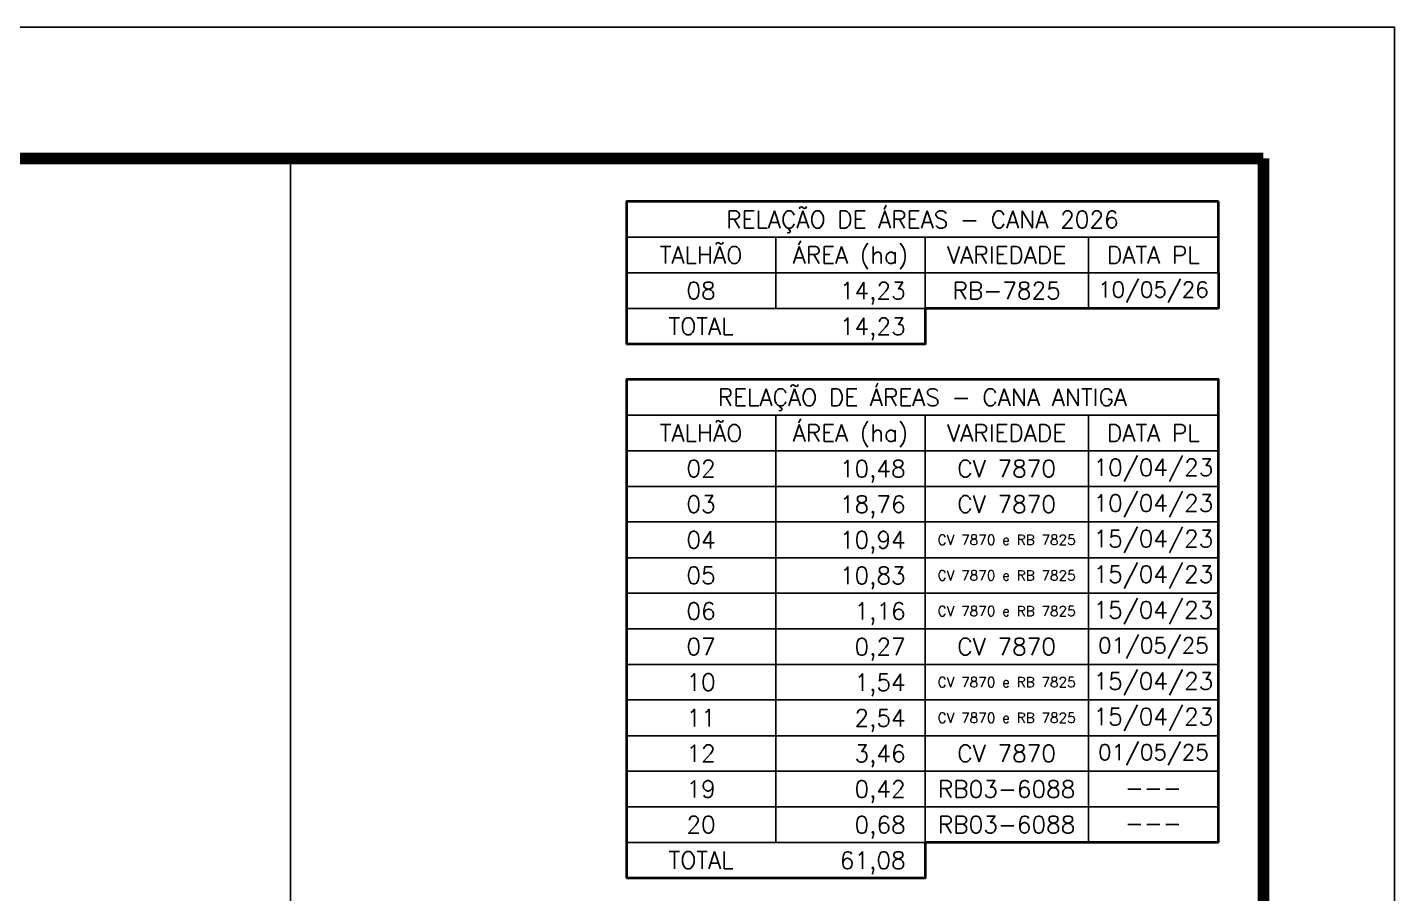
# Model space of a CAD drawing. Extents: x 758742 to 760842, y 7818487 to 7821457.
# Drawn here: x 759799 to 760842, y 7820796 to 7821457 of the extents above; entities that cross this region are included whole.
import ezdxf
from ezdxf.enums import TextEntityAlignment as Align

# ---------------------------------------------------------------- set-up
doc = ezdxf.new("R2010")
doc.units = 0
doc.header["$MEASUREMENT"] = 0
doc.linetypes.add('LIN0', pattern=[0])
for name, color, linetype in [('MALHA', 8, 'Continuous'), ('MARGEM', 5, 'Continuous'), ('QUADRO_DE_AREAS_CANA_2023', 7, 'Continuous'), ('QUADRO_DE_AREAS_CANA_ANTIGA', 7, 'Continuous')]:
    doc.layers.add(name, color=color, linetype=linetype)
doc.styles.add('Simplex', font='simplex.shx')

msp = doc.modelspace()

# ---------------------------------------------------------------- linework, layer by layer
at = {"layer": 'MALHA', "linetype": 'ByBlock'}
msp.add_lwpolyline([(760000, 7820370.4), (760000, 7820700), (760000, 7821356.6)], dxfattribs=at)
at = {"layer": 'MARGEM', "color": 174, "linetype": 'LIN0', "flags": 128}
msp.add_lwpolyline([(760841.7, 7818486.6), (760841.7, 7821456.6), (758741.7, 7821456.6), (758741.7, 7818486.6)], close=True, dxfattribs=at)
at = {"layer": 'MARGEM', "color": 174, "linetype": 'LIN0', "const_width": 9.09}
for points in [[(760000, 7821356.6), (759000, 7821356.6)], [(760741.7, 7821356.6), (760000, 7821356.6)], [(760741.7, 7820700), (760741.7, 7821356.6)]]:
    msp.add_lwpolyline(points, dxfattribs=at)
at = {"layer": 'QUADRO_DE_AREAS_CANA_2023', "color": 174, "linetype": 'ByBlock', "lineweight": 40}
for points in [[(760707.3, 7821323.7), (760256, 7821323.7), (760256, 7821215.1)], [(760707.3, 7821296.6), (760707.3, 7821323.7)], [(760707.3, 7821269.4), (760707.3, 7821296.6)], [(760707.3, 7821269.4), (760707.3, 7821242.3)], [(760707.3, 7820835.2), (760707.3, 7821188.1), (760256, 7821188.1), (760256, 7820808.1)]]:
    msp.add_lwpolyline(points, dxfattribs=at)
at = {"layer": 'QUADRO_DE_AREAS_CANA_2023', "linetype": 'Continuous'}
for points in [[(760369.8, 7821296.6), (760256, 7821296.6)], [(760483.7, 7821296.6), (760369.8, 7821296.6)], [(760369.8, 7821296.6), (760369.8, 7821242.3)], [(760608.2, 7821296.6), (760483.7, 7821296.6)], [(760483.7, 7821296.6), (760483.7, 7821242.3)], [(760608.2, 7821296.6), (760608.2, 7821269.4)], [(760707.3, 7821296.6), (760608.2, 7821296.6)], [(760369.8, 7821269.4), (760256, 7821269.4)], [(760483.7, 7821269.4), (760369.8, 7821269.4)], [(760608.2, 7821269.4), (760483.7, 7821269.4)], [(760707.3, 7821269.4), (760608.2, 7821269.4)], [(760608.2, 7821269.4), (760608.2, 7821242.3)], [(760483.7, 7821242.3), (760256, 7821242.3)], [(760707.3, 7821160.9), (760256, 7821160.9)], [(760369.8, 7821160.9), (760369.8, 7820835.2)], [(760483.7, 7821160.9), (760483.7, 7820835.2)], [(760608.2, 7821160.9), (760608.2, 7820835.2)], [(760707.3, 7821133.8), (760256, 7821133.8)], [(760707.3, 7821106.6), (760256, 7821106.6)], [(760707.3, 7821079.5), (760256, 7821079.5)], [(760707.3, 7821052.3), (760256, 7821052.3)], [(760707.3, 7821025.2), (760256, 7821025.2)], [(760707.3, 7820998.1), (760256, 7820998.1)], [(760707.3, 7820970.9), (760256, 7820970.9)], [(760707.3, 7820943.8), (760256, 7820943.8)]]:
    msp.add_lwpolyline(points, dxfattribs=at)
at = {"layer": 'QUADRO_DE_AREAS_CANA_ANTIGA', "color": 174, "linetype": 'ByBlock', "lineweight": 40}
for points in [[(760483.7, 7821242.3), (760483.7, 7821215.1), (760256, 7821215.1)], [(760707.3, 7821242.3), (760483.7, 7821242.3)], [(760483.7, 7820835.2), (760483.7, 7820808.1), (760256, 7820808.1)], [(760707.3, 7820835.2), (760483.7, 7820835.2)]]:
    msp.add_lwpolyline(points, dxfattribs=at)
at = {"layer": 'QUADRO_DE_AREAS_CANA_ANTIGA', "linetype": 'Continuous'}
for points in [[(760707.3, 7820943.8), (760256, 7820943.8)], [(760707.3, 7820916.6), (760256, 7820916.6)], [(760707.3, 7820889.5), (760256, 7820889.5)], [(760707.3, 7820862.4), (760256, 7820862.4)], [(760483.7, 7820835.2), (760256, 7820835.2)]]:
    msp.add_lwpolyline(points, dxfattribs=at)

# ---------------------------------------------------------------- texts
at = {"layer": 'QUADRO_DE_AREAS_CANA_2023', "linetype": 'Continuous', "style": 'Simplex'}
for s, height, p in [('RELAÇÃO DE ÁREAS - CANA 2026', 13, (760481.7, 7821310.1)), ('TALHÃO', 13, (760312.9, 7821283)), ('ÁREA (ha)', 13, (760426.8, 7821283)), ('VARIEDADE', 13, (760545.9, 7821283)), ('DATA PL', 13, (760657.8, 7821283)), ('RELAÇÃO DE ÁREAS - CANA ANTIGA', 13, (760481.7, 7821174.5)), ('TALHÃO', 13, (760312.9, 7821147.3)), ('ÁREA (ha)', 13, (760426.8, 7821147.3)), ('VARIEDADE', 13, (760545.9, 7821147.3)), ('DATA PL', 13, (760657.8, 7821147.3)), ('02', 13, (760312.9, 7821120.2)), ('CV 7870', 13, (760545.9, 7821120.2)), ('10/04/23', 13, (760657.8, 7821121.1)), ('10/04/23', 13, (760657.8, 7821093.9)), ('03', 13, (760312.9, 7821093.1)), ('CV 7870', 13, (760545.9, 7821093.1)), ('04', 13, (760312.9, 7821065.9)), ('15/04/23', 13, (760657.8, 7821066.8)), ('CV 7870 e RB 7825', 7.6, (760545.9, 7821065.9)), ('05', 13, (760312.9, 7821038.8)), ('CV 7870 e RB 7825', 7.6, (760545.9, 7821038.8)), ('15/04/23', 13, (760657.8, 7821039.7)), ('15/04/23', 13, (760657.8, 7821012.5)), ('06', 13, (760312.9, 7821011.6)), ('CV 7870 e RB 7825', 7.6, (760545.9, 7821011.6)), ('15/04/23', 13, (760657.8, 7820958.2)), ('10', 13, (760312.9, 7820957.4)), ('CV 7870 e RB 7825', 7.6, (760545.9, 7820957.4)), ('11', 13, (760312.9, 7820930.2)), ('15/04/23', 13, (760657.8, 7820931.1)), ('CV 7870 e RB 7825', 7.6, (760545.9, 7820930.2)), ('12', 13, (760312.9, 7820903.1))]:
    msp.add_text(s, height=height, dxfattribs=at).set_placement(p, align=Align.MIDDLE_CENTER)
for s, p in [('10,48', (760468.9, 7821113.6)), ('18,76', (760468.9, 7821086.5)), ('10,94', (760468.9, 7821059.4)), ('10,83', (760468.9, 7821032.2)), ('1,16', (760468.9, 7821005.1)), ('1,54', (760468.9, 7820950.8)), ('2,54', (760468.9, 7820923.6)), ('3,46', (760468.9, 7820896.5))]:
    msp.add_text(s, height=13, dxfattribs=at).set_placement(p, align=Align.RIGHT)
at = {"layer": 'QUADRO_DE_AREAS_CANA_ANTIGA', "linetype": 'Continuous', "style": 'Simplex'}
for s, height, p in [('08', 13, (760312.9, 7821255.9)), ('RB-7825', 13, (760545.9, 7821255.9)), ('10/05/26', 12, (760657.8, 7821256.7)), ('TOTAL', 13, (760312.9, 7821228.7)), ('07', 13, (760312.9, 7820984.5)), ('CV 7870', 13, (760545.9, 7820984.5)), ('01/05/25', 12, (760657.8, 7820985.4)), ('CV 7870', 13, (760545.9, 7820903.1)), ('01/05/25', 12, (760657.8, 7820904)), ('19', 13, (760312.9, 7820875.9)), ('RB03-6088', 13, (760545.9, 7820875.9)), ('---', 13, (760657.8, 7820876.8)), ('20', 13, (760312.9, 7820848.8)), ('RB03-6088', 13, (760545.9, 7820848.8)), ('---', 13, (760657.8, 7820849.7)), ('TOTAL', 13, (760312.9, 7820821.7))]:
    msp.add_text(s, height=height, dxfattribs=at).set_placement(p, align=Align.MIDDLE_CENTER)
for s, p in [('14,23', (760468.9, 7821249.3)), ('14,23', (760468.9, 7821222.1)), ('0,27', (760468.9, 7820977.9)), ('0,42', (760468.9, 7820869.4)), ('0,68', (760468.9, 7820842.2)), ('61,08', (760468.9, 7820815.1))]:
    msp.add_text(s, height=13, dxfattribs=at).set_placement(p, align=Align.RIGHT)

doc.saveas('drawing.dxf')
